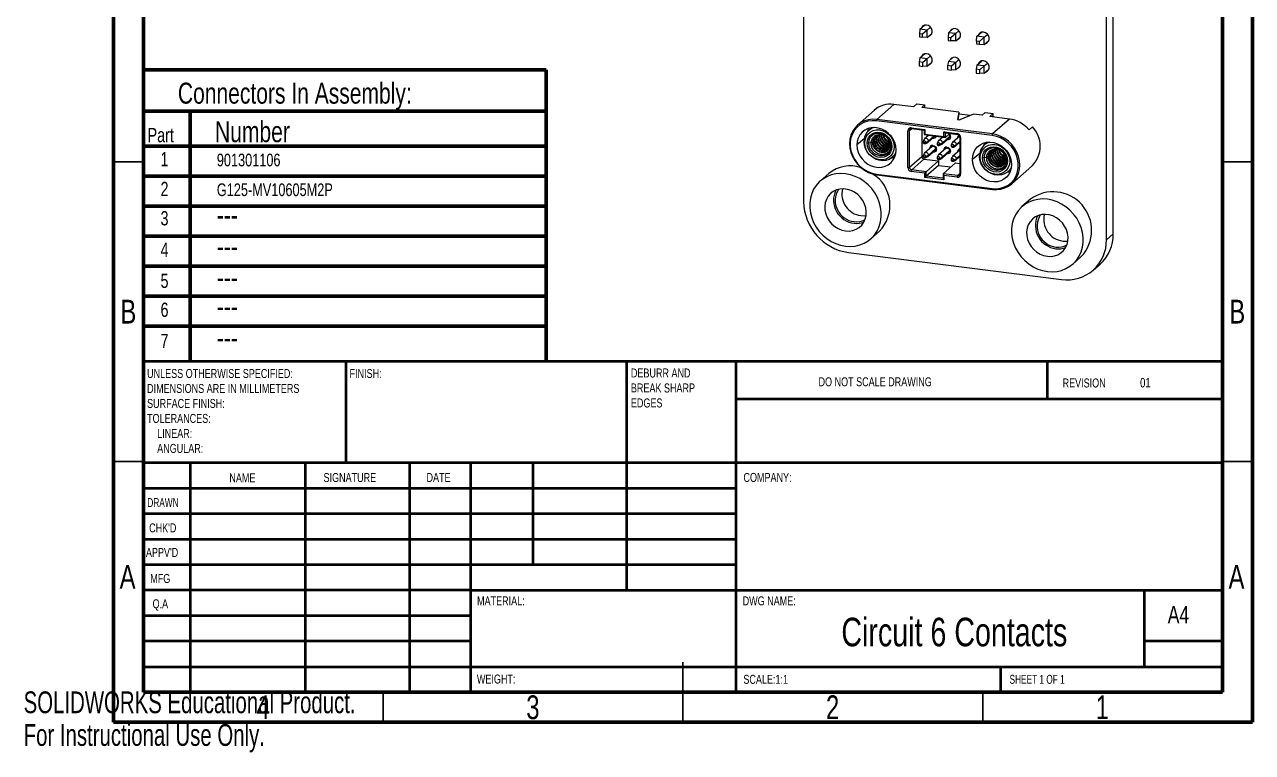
# Model space of a CAD drawing. Header units: millimetres. Extents: x 0 to 205, y 0 to 292.
# Drawn here: x 0.2 to 205, y 0 to 121.4 of the extents above; entities that cross this region are included whole.
import ezdxf

# ---------------------------------------------------------------- set-up
doc = ezdxf.new("R2010")
doc.units = ezdxf.units.MM
doc.layers.add('FORMAT', color=7, linetype='Continuous', lineweight=70)
doc.styles.add('SLDTEXTSTYLE0', font='TXT', dxfattribs={"width": 0.75})
doc.styles.add('SLDTEXTSTYLE1', font='TXT', dxfattribs={"width": 0.686449})
doc.styles.add('SLDTEXTSTYLE2', font='TXT', dxfattribs={"width": 0.6875})
doc.styles.add('SLDTEXTSTYLE3', font='TXT', dxfattribs={"width": 0.7})

msp = doc.modelspace()

# ---------------------------------------------------------------- linework, layer by layer
at = {"color": 7, "linetype": 'Continuous', "lineweight": 70}
for p, q in [((15, 5), (15, 292)), ((205, 292), (205, 5)), ((20, 10), (20, 287)), ((200, 287), (200, 10)), ((200, 10), (20, 10)), ((205, 5), (15, 5))]:
    msp.add_line(p, q, dxfattribs=at)
at = {"color": 7, "linetype": 'Continuous', "lineweight": 25}
for p, q in [((130.127, 137.084), (130.127, 91.829)), ((181.77, 86.463), (181.77, 131.718)), ((180.639, 85.465), (180.639, 130.72)), ((149.528, 120.611), (150.283, 121.278)), ((150.744, 120.458), (151.292, 120.942)), ((149.528, 120.611), (149.478, 119.813)), ((149.946, 119.754), (149.478, 119.813)), ((149.478, 119.813), (149.478, 119.342)), ((149.478, 119.342), (149.946, 119.283)), ((150.744, 120.458), (149.528, 120.611)), ((150.744, 120.458), (149.946, 119.754)), ((149.946, 119.283), (149.946, 119.754)), ((150.744, 119.233), (149.946, 119.283)), ((150.744, 119.233), (150.744, 120.458)), ((150.744, 119.233), (151.499, 119.899)), ((154.28, 120.013), (154.23, 119.214)), ((154.698, 119.155), (154.23, 119.214)), ((154.23, 119.214), (154.23, 118.743)), ((154.28, 120.013), (155.035, 120.679)), ((155.496, 119.86), (154.28, 120.013)), ((155.496, 119.86), (154.698, 119.155)), ((154.698, 118.684), (154.698, 119.155)), ((155.496, 119.86), (156.044, 120.343)), ((155.496, 118.634), (155.496, 119.86)), ((155.496, 118.634), (156.251, 119.3)), ((158.982, 118.616), (159.032, 119.414)), ((159.032, 119.414), (159.787, 120.08)), ((160.248, 119.261), (159.032, 119.414)), ((159.449, 118.557), (160.248, 119.261)), ((160.248, 119.261), (160.796, 119.745)), ((160.248, 118.035), (160.248, 119.261)), ((154.23, 118.743), (154.698, 118.684)), ((155.496, 118.634), (154.698, 118.684)), ((159.449, 118.557), (158.982, 118.616)), ((158.982, 118.616), (158.982, 118.144)), ((158.982, 118.144), (159.449, 118.085)), ((159.449, 118.085), (159.449, 118.557)), ((159.449, 118.085), (160.248, 118.035)), ((160.248, 118.035), (161.003, 118.701)), ((149.528, 115.822), (149.384, 115.13)), ((150.039, 115.047), (149.384, 115.13)), ((149.384, 115.13), (149.384, 114.47)), ((149.528, 115.822), (150.283, 116.488)), ((150.744, 115.669), (149.528, 115.822)), ((150.744, 115.669), (150.039, 115.047)), ((150.039, 114.387), (150.039, 115.047)), ((150.744, 115.669), (151.292, 116.152)), ((150.744, 114.443), (150.744, 115.669)), ((150.744, 114.443), (151.499, 115.109)), ((154.28, 115.223), (154.136, 114.531)), ((154.28, 115.223), (155.035, 115.889)), ((155.496, 115.07), (154.28, 115.223)), ((155.496, 115.07), (154.791, 114.448)), ((155.496, 115.07), (156.044, 115.554)), ((155.496, 113.844), (155.496, 115.07)), ((159.032, 114.625), (159.787, 115.291)), ((160.248, 114.471), (160.796, 114.955)), ((149.384, 114.47), (150.039, 114.387)), ((150.744, 114.443), (150.039, 114.387)), ((154.791, 114.448), (154.136, 114.531)), ((154.136, 114.531), (154.136, 113.871)), ((154.136, 113.871), (154.791, 113.788)), ((154.791, 113.788), (154.791, 114.448)), ((155.496, 113.844), (154.791, 113.788)), ((155.496, 113.844), (156.251, 114.511)), ((159.032, 114.625), (158.888, 113.932)), ((159.543, 113.85), (158.888, 113.932)), ((158.888, 113.932), (158.888, 113.272)), ((158.888, 113.272), (159.543, 113.19)), ((160.248, 114.471), (159.032, 114.625)), ((160.248, 114.471), (159.543, 113.85)), ((159.543, 113.19), (159.543, 113.85)), ((160.248, 113.246), (159.543, 113.19)), ((160.248, 113.246), (160.248, 114.471)), ((160.248, 113.246), (161.003, 113.912)), ((141.941, 107.104), (139.113, 104.609)), ((141.975, 107.133), (142.474, 107.573)), ((145.182, 108.049), (142.354, 105.554)), ((142.474, 107.497), (142.474, 107.573)), ((148.456, 107.636), (145.182, 108.049)), ((149.022, 108.135), (148.456, 107.636)), ((149.022, 108.135), (150.332, 107.97)), ((150.332, 107.97), (149.834, 107.531)), ((156.007, 106.754), (149.834, 107.531)), ((150.332, 107.469), (150.332, 107.97)), ((156.007, 106.754), (155.802, 105.535)), ((156.007, 106.754), (156.011, 106.495)), ((160.434, 106.697), (159.937, 106.259)), ((160.434, 106.697), (161.744, 106.532)), ((161.744, 106.532), (161.178, 106.033)), ((161.744, 105.962), (161.744, 106.532)), ((142.283, 105.303), (142.354, 105.554)), ((161.553, 102.876), (142.283, 105.303)), ((161.624, 103.126), (142.354, 105.554)), ((155.802, 105.535), (156.176, 105.488)), ((156.011, 106.495), (155.848, 105.529)), ((156.011, 106.495), (157.971, 106.248)), ((158.441, 106.447), (156.176, 105.488)), ((159.937, 106.259), (158.441, 106.447)), ((164.452, 105.621), (161.178, 106.033)), ((164.452, 105.621), (161.624, 103.126)), ((141.526, 104.178), (141.019, 103.731)), ((142.566, 102.999), (142.474, 102.57)), ((142.474, 102.57), (142.567, 102.653)), ((142.567, 102.653), (142.647, 103.002)), ((142.799, 103.008), (142.756, 102.82)), ((142.756, 102.82), (142.85, 102.902)), ((142.85, 102.902), (142.875, 103.01)), ((147.522, 103.653), (147.779, 103.692)), ((147.522, 97.525), (147.522, 103.653)), ((147.779, 103.692), (148.154, 104.022)), ((147.779, 97.564), (147.779, 103.692)), ((148.083, 104.148), (150.328, 103.865)), ((148.083, 104.148), (148.154, 104.022)), ((148.154, 104.022), (150.211, 103.763)), ((149.83, 103.811), (149.83, 99.372)), ((150.211, 103.763), (150.328, 103.865)), ((150.211, 103.763), (150.211, 103.009)), ((150.211, 103.009), (150.328, 103.111)), ((150.211, 103.009), (153.766, 102.561)), ((151.005, 102.909), (150.311, 102.297)), ((150.328, 103.865), (150.328, 103.111)), ((150.328, 103.111), (153.508, 102.711)), ((150.827, 101.712), (152.037, 102.779)), ((151.886, 102.798), (150.934, 101.958)), ((151.701, 102.427), (151.649, 102.436)), ((152.039, 102.754), (151.946, 102.698)), ((153.344, 102.614), (152.65, 102.002)), ((153.166, 101.417), (154.461, 102.559)), ((154.475, 102.724), (153.273, 101.664)), ((153.508, 103.465), (155.753, 103.182)), ((153.508, 102.711), (153.508, 103.465)), ((153.766, 103.315), (153.508, 103.465)), ((153.766, 102.561), (153.508, 102.711)), ((153.766, 103.315), (155.824, 103.056)), ((153.766, 102.561), (153.766, 103.315)), ((153.766, 102.561), (154.514, 103.221)), ((154.378, 102.459), (154.284, 102.404)), ((156.178, 102.756), (154.988, 101.707)), ((155.753, 103.182), (155.824, 103.056)), ((156.175, 102.781), (156.107, 102.694)), ((156.315, 102.546), (156.198, 102.631)), ((156.198, 102.631), (156.198, 96.503)), ((156.315, 102.546), (156.315, 96.417)), ((161.553, 102.876), (161.624, 103.126)), ((167.726, 103.822), (168.292, 104.321)), ((140.241, 102.303), (139.009, 101.285)), ((140.315, 101.619), (140.203, 101.847)), ((140.699, 101.571), (141.388, 101.674)), ((141.625, 101.822), (141.719, 101.904)), ((141.908, 102.071), (142.001, 102.154)), ((142.191, 102.321), (142.284, 102.403)), ((144.858, 101.047), (144.694, 101.167)), ((145.242, 100.998), (145.502, 101.069)), ((150.291, 101.513), (150.285, 101.514)), ((151.573, 101.052), (150.311, 99.94)), ((150.827, 99.355), (152.122, 100.497)), ((152.137, 100.662), (150.934, 99.601)), ((151.498, 101.013), (151.43, 100.926)), ((151.748, 101.084), (151.745, 101.084)), ((152.039, 100.397), (151.946, 100.341)), ((152.63, 101.219), (152.624, 101.219)), ((153.912, 100.758), (152.65, 99.645)), ((153.837, 100.719), (153.768, 100.632)), ((154.039, 102.132), (153.987, 102.141)), ((154.086, 100.789), (154.084, 100.79)), ((154.969, 100.924), (154.962, 100.925)), ((156.198, 100.417), (154.988, 99.35)), ((155.504, 101.122), (156.198, 101.734)), ((156.198, 101.887), (155.611, 101.369)), ((156.175, 100.424), (156.107, 100.337)), ((160.796, 101.75), (160.289, 101.303)), ((161.835, 100.571), (161.743, 100.142)), ((161.837, 100.225), (161.916, 100.574)), ((162.069, 100.58), (162.026, 100.392)), ((162.026, 100.392), (162.12, 100.474)), ((162.12, 100.474), (162.144, 100.583)), ((144.961, 99.261), (145.469, 99.708)), ((147.779, 97.564), (149.83, 99.372)), ((148.154, 97.14), (150.204, 98.948)), ((150.204, 98.948), (152.636, 98.642)), ((150.291, 99.156), (150.285, 99.157)), ((150.586, 96.833), (152.636, 98.642)), ((151.701, 100.07), (151.649, 100.079)), ((152.63, 98.862), (152.624, 98.862)), ((152.636, 98.642), (152.636, 97.887)), ((153.166, 99.06), (154.461, 100.202)), ((154.475, 100.367), (153.273, 99.307)), ((154.039, 99.775), (153.987, 99.784)), ((154.378, 100.102), (154.284, 100.047)), ((154.969, 98.567), (154.962, 98.568)), ((155.504, 98.765), (156.198, 99.377)), ((156.198, 99.53), (155.611, 99.012)), ((159.51, 99.875), (158.279, 98.857)), ((159.584, 99.191), (159.472, 99.419)), ((159.968, 99.143), (160.658, 99.247)), ((160.895, 99.394), (160.988, 99.477)), ((161.177, 99.643), (161.271, 99.726)), ((161.46, 99.893), (161.554, 99.975)), ((161.743, 100.142), (161.837, 100.225)), ((164.127, 98.619), (163.964, 98.74)), ((164.511, 98.57), (164.772, 98.642)), ((134.312, 96.511), (132.877, 95.245)), ((142.283, 96.441), (161.553, 94.013)), ((142.283, 96.441), (142.354, 96.315)), ((142.354, 96.315), (161.624, 93.887)), ((147.522, 97.525), (147.779, 97.564)), ((148.083, 96.889), (148.154, 97.14)), ((150.328, 96.606), (148.083, 96.889)), ((150.586, 96.833), (148.154, 97.14)), ((150.586, 96.833), (150.328, 96.606)), ((150.328, 95.852), (150.328, 96.606)), ((152.636, 97.887), (150.586, 96.079)), ((150.586, 96.079), (150.586, 96.833)), ((152.636, 97.887), (154.694, 97.628)), ((153.392, 96.48), (155.443, 98.288)), ((155.824, 96.173), (153.392, 96.48)), ((153.392, 96.48), (153.508, 96.205)), ((153.392, 96.48), (153.392, 95.725)), ((155.443, 98.288), (156.198, 98.193)), ((155.824, 96.173), (156.198, 96.503)), ((156.315, 96.417), (156.198, 96.503)), ((164.231, 96.833), (164.738, 97.28)), ((164.865, 94.832), (167.693, 97.326)), ((167.726, 97.355), (168.292, 97.854)), ((150.586, 96.079), (150.328, 95.852)), ((153.508, 95.451), (150.328, 95.852)), ((153.392, 95.725), (150.586, 96.079)), ((153.392, 95.725), (153.508, 95.451)), ((155.753, 95.922), (153.508, 96.205)), ((153.508, 96.205), (153.508, 95.451)), ((155.753, 95.922), (155.824, 96.173)), ((161.553, 94.013), (161.624, 93.887)), ((167.987, 92.269), (166.552, 91.003)), ((141.343, 85.645), (142.779, 86.911)), ((180.639, 85.465), (181.77, 86.463)), ((137.61, 83.344), (173.156, 78.866)), ((175.018, 81.403), (176.454, 82.669)), ((178.447, 80.408), (179.579, 81.406))]:
    msp.add_line(p, q, dxfattribs=at)
at = {"color": 7, "linetype": 'Continuous', "lineweight": 35}
for p, q in [((20, 98.5), (15, 98.5)), ((200, 98.5), (205, 98.5)), ((20, 48.5), (15, 48.5)), ((200, 48.5), (205, 48.5)), ((110, 5), (110, 15)), ((60, 10), (60, 5)), ((110, 10), (110, 5)), ((160, 10), (160, 5))]:
    msp.add_line(p, q, dxfattribs=at)
at = {"color": 7, "linetype": 'Continuous', "lineweight": 50}
for p, q in [((20, 65.25), (200, 65.25)), ((20, 65.25), (20, 10)), ((53.8, 48.25), (53.8, 65.25)), ((100.6, 65.25), (100.6, 27)), ((118.8, 65.25), (118.8, 10)), ((170.8, 58.875), (170.8, 65.25)), ((200, 58.875), (118.8, 58.875)), ((200, 48.25), (20, 48.25)), ((27.8, 48.25), (27.8, 10)), ((46.991, 48.25), (46.991, 10)), ((64.399, 48.25), (64.399, 10)), ((74.6, 10), (74.6, 48.25)), ((85, 31.25), (85, 48.25)), ((118.8, 44), (20, 44)), ((118.8, 39.75), (20, 39.75)), ((118.8, 35.5), (20, 35.5)), ((118.8, 31.25), (20, 31.25)), ((74.6, 27), (20, 27)), ((74.6, 27), (200, 27)), ((187, 14.25), (187, 27)), ((74.6, 22.75), (20, 22.75)), ((74.6, 18.5), (20, 18.5)), ((200, 18.5), (187, 18.5)), ((20, 14.25), (200, 14.25)), ((163, 10), (163, 14.25))]:
    msp.add_line(p, q, dxfattribs=at)
at = {"color": 7, "linetype": 'Continuous', "lineweight": 25, "flags": 128}
for points in [[(150.979, 119.439), (151.232, 119.561), (151.441, 119.785), (151.552, 120.079), (151.552, 120.406), (151.441, 120.728), (151.232, 121.005), (150.951, 121.204), (150.631, 121.301), (150.311, 121.285), (150.03, 121.157), (149.821, 120.932), (149.763, 120.818)], [(155.73, 118.841), (155.984, 118.962), (156.193, 119.186), (156.304, 119.48), (156.304, 119.808), (156.193, 120.129), (155.984, 120.406), (155.703, 120.606), (155.383, 120.703), (155.063, 120.686), (154.782, 120.558), (154.573, 120.333), (154.514, 120.22)], [(160.482, 118.242), (160.736, 118.363), (160.945, 118.588), (161.056, 118.881), (161.056, 119.209), (160.945, 119.531), (160.736, 119.808), (160.455, 120.007), (160.135, 120.104), (159.815, 120.087), (159.534, 119.959), (159.325, 119.735), (159.266, 119.621)], [(150.979, 114.65), (151.232, 114.771), (151.441, 114.996), (151.552, 115.289), (151.552, 115.617), (151.441, 115.938), (151.232, 116.216), (150.951, 116.415), (150.631, 116.512), (150.311, 116.495), (150.03, 116.367), (149.821, 116.143), (149.763, 116.029)], [(155.73, 114.051), (155.984, 114.172), (156.193, 114.397), (156.304, 114.691), (156.304, 115.018), (156.193, 115.34), (155.984, 115.617), (155.703, 115.816), (155.383, 115.913), (155.063, 115.897), (154.782, 115.768), (154.573, 115.544), (154.514, 115.43)], [(160.482, 113.453), (160.736, 113.574), (160.945, 113.798), (161.056, 114.092), (161.056, 114.419), (160.945, 114.741), (160.736, 115.018), (160.455, 115.217), (160.135, 115.315), (159.815, 115.298), (159.534, 115.17), (159.325, 114.945), (159.266, 114.831)], [(142.354, 105.554), (141.637, 105.588), (140.938, 105.507), (140.273, 105.313), (139.66, 105.011), (139.113, 104.609), (138.646, 104.117), (138.27, 103.546), (137.995, 102.911), (137.827, 102.227), (137.77, 101.512), (137.827, 100.782), (137.995, 100.056), (138.27, 99.352), (138.646, 98.686), (139.113, 98.076), (139.66, 97.536), (140.273, 97.08), (140.938, 96.719), (141.637, 96.462), (142.354, 96.315)], [(142.283, 105.303), (141.56, 105.334), (140.856, 105.243), (140.191, 105.033), (139.583, 104.709), (139.049, 104.281), (138.603, 103.759), (138.257, 103.159), (138.021, 102.497), (137.902, 101.79), (137.902, 101.058), (138.021, 100.321), (138.257, 99.599), (138.603, 98.912), (139.049, 98.278), (139.583, 97.715), (140.191, 97.239), (140.856, 96.861), (141.56, 96.592), (142.283, 96.441)], [(145.557, 100.46), (145.502, 101.073), (145.336, 101.679), (145.067, 102.259), (144.703, 102.79), (144.256, 103.257), (143.743, 103.642), (143.179, 103.933), (142.585, 104.12), (141.981, 104.196), (141.387, 104.159), (140.824, 104.01), (140.31, 103.754), (139.864, 103.4), (139.5, 102.96), (139.23, 102.449), (139.065, 101.884), (139.009, 101.285)], [(140.315, 101.619), (140.377, 102.164), (140.559, 102.666), (140.852, 103.099), (141.242, 103.443), (141.709, 103.68), (142.23, 103.798), (142.778, 103.792), (143.326, 103.66), (143.847, 103.411), (144.314, 103.056), (144.704, 102.614), (144.998, 102.106), (145.18, 101.559), (145.242, 100.998)], [(140.699, 101.571), (140.759, 102.065), (140.937, 102.515), (141.222, 102.895), (141.597, 103.182), (142.041, 103.361), (142.528, 103.421), (143.029, 103.358), (143.516, 103.175), (143.96, 102.885), (144.335, 102.502), (144.62, 102.051), (144.797, 101.556), (144.858, 101.047)], [(140.849, 103.565), (140.971, 103.903), (141.059, 104.087)], [(151.704, 102.485), (151.702, 102.465), (151.701, 102.427)], [(154.393, 103.114), (154.443, 103.063), (154.567, 102.861), (154.61, 102.636), (154.567, 102.421), (154.443, 102.25), (154.258, 102.149), (154.039, 102.132)], [(161.553, 94.013), (162.276, 93.982), (162.98, 94.073), (163.645, 94.284), (164.253, 94.607), (164.787, 95.036), (165.233, 95.557), (165.579, 96.157), (165.815, 96.82), (165.934, 97.526), (165.934, 98.258), (165.815, 98.995), (165.579, 99.717), (165.233, 100.404), (164.787, 101.038), (164.253, 101.601), (163.645, 102.078), (162.98, 102.456), (162.276, 102.724), (161.553, 102.876)], [(161.624, 93.887), (162.341, 93.853), (163.04, 93.935), (163.704, 94.128), (164.318, 94.43), (164.865, 94.832), (165.332, 95.324), (165.707, 95.895), (165.983, 96.53), (166.151, 97.214), (166.207, 97.929), (166.151, 98.659), (165.983, 99.385), (165.707, 100.089), (165.332, 100.755), (164.865, 101.365), (164.318, 101.905), (163.704, 102.361), (163.04, 102.722), (162.341, 102.979), (161.624, 103.126)], [(139.009, 101.285), (139.065, 100.671), (139.23, 100.065), (139.5, 99.486), (139.864, 98.954), (140.31, 98.487), (140.824, 98.102), (141.387, 97.811), (141.981, 97.624), (142.585, 97.548), (143.179, 97.585), (143.743, 97.734), (144.256, 97.99), (144.703, 98.344), (145.067, 98.784), (145.336, 99.295), (145.502, 99.86), (145.557, 100.46)], [(145.526, 100.009), (145.246, 99.56), (144.856, 99.173), (144.384, 98.887), (143.852, 98.715), (143.282, 98.665), (142.699, 98.738), (142.129, 98.932), (141.597, 99.238), (141.125, 99.643), (140.735, 100.128), (140.444, 100.674), (140.264, 101.255), (140.203, 101.847)], [(145.242, 100.998), (145.18, 100.453), (144.998, 99.952), (144.704, 99.518), (144.314, 99.174), (143.847, 98.937), (143.326, 98.819), (142.778, 98.826), (142.23, 98.957), (141.709, 99.206), (141.242, 99.561), (140.852, 100.003), (140.559, 100.511), (140.377, 101.059), (140.315, 101.619)], [(144.858, 101.047), (144.797, 100.553), (144.62, 100.103), (144.335, 99.723), (143.96, 99.435), (143.516, 99.256), (143.029, 99.196), (142.528, 99.26), (142.041, 99.442), (141.597, 99.733), (141.222, 100.115), (140.937, 100.567), (140.759, 101.061), (140.699, 101.571)], [(150.506, 101.717), (150.488, 101.808), (150.438, 101.889), (150.364, 101.948), (150.276, 101.977), (150.189, 101.97), (150.114, 101.93), (150.065, 101.861), (150.047, 101.775)], [(150.047, 101.775), (150.049, 101.762), (150.057, 101.75), (150.069, 101.738), (150.087, 101.727), (150.109, 101.717), (150.135, 101.709), (150.165, 101.701), (150.197, 101.695)], [(150.235, 101.69), (150.233, 101.698), (150.229, 101.704), (150.223, 101.709), (150.216, 101.711), (150.209, 101.711), (150.203, 101.708), (150.199, 101.702), (150.197, 101.695)], [(150.235, 101.69), (150.233, 101.683), (150.229, 101.678), (150.223, 101.674), (150.216, 101.674), (150.209, 101.676), (150.203, 101.681), (150.199, 101.688), (150.197, 101.695)], [(150.934, 101.958), (150.906, 101.821), (150.829, 101.713)], [(151.701, 101.22), (151.919, 101.149), (152.104, 101.001), (152.228, 100.799), (152.271, 100.573), (152.228, 100.359), (152.104, 100.188), (151.919, 100.086), (151.701, 100.07)], [(151.745, 101.084), (151.744, 101.085), (151.732, 101.091), (151.722, 101.105), (151.713, 101.126), (151.706, 101.153), (151.702, 101.185), (151.701, 101.22)], [(152.844, 101.422), (152.827, 101.513), (152.777, 101.594), (152.703, 101.654), (152.615, 101.682), (152.527, 101.676), (152.453, 101.635), (152.403, 101.566), (152.386, 101.48)], [(152.386, 101.48), (152.388, 101.468), (152.395, 101.456), (152.408, 101.444), (152.425, 101.433), (152.447, 101.423), (152.473, 101.414), (152.503, 101.406), (152.536, 101.4)], [(152.573, 101.396), (152.572, 101.403), (152.568, 101.41), (152.562, 101.414), (152.554, 101.417), (152.547, 101.416), (152.541, 101.413), (152.537, 101.407), (152.536, 101.4)], [(152.573, 101.396), (152.572, 101.389), (152.568, 101.383), (152.562, 101.38), (152.554, 101.379), (152.547, 101.381), (152.541, 101.386), (152.537, 101.393), (152.536, 101.4)], [(153.273, 101.664), (153.245, 101.526), (153.167, 101.418)], [(154.042, 102.19), (154.041, 102.17), (154.039, 102.132)], [(154.039, 100.926), (154.258, 100.854), (154.443, 100.706), (154.567, 100.504), (154.61, 100.279), (154.567, 100.064), (154.443, 99.893), (154.258, 99.792), (154.039, 99.775)], [(154.084, 100.79), (154.083, 100.79), (154.071, 100.797), (154.06, 100.811), (154.051, 100.831), (154.045, 100.858), (154.041, 100.89), (154.039, 100.926)], [(155.183, 101.128), (155.165, 101.218), (155.116, 101.3), (155.041, 101.359), (154.953, 101.388), (154.866, 101.381), (154.791, 101.34), (154.742, 101.272), (154.724, 101.186)], [(154.724, 101.186), (154.726, 101.173), (154.734, 101.161), (154.746, 101.149), (154.764, 101.138), (154.786, 101.128), (154.812, 101.119), (154.842, 101.112), (154.874, 101.106)], [(154.912, 101.101), (154.91, 101.108), (154.906, 101.115), (154.9, 101.12), (154.893, 101.122), (154.886, 101.122), (154.88, 101.118), (154.876, 101.113), (154.874, 101.106)], [(154.912, 101.101), (154.91, 101.094), (154.906, 101.088), (154.9, 101.085), (154.893, 101.084), (154.886, 101.087), (154.88, 101.092), (154.876, 101.098), (154.874, 101.106)], [(155.611, 101.369), (155.583, 101.232), (155.506, 101.124)], [(158.279, 98.857), (158.335, 99.456), (158.5, 100.021), (158.769, 100.532), (159.133, 100.972), (159.58, 101.326), (160.094, 101.582), (160.657, 101.731), (161.251, 101.768), (161.855, 101.692), (162.449, 101.505), (163.012, 101.214), (163.526, 100.829), (163.972, 100.363), (164.336, 99.831), (164.606, 99.252), (164.771, 98.645), (164.827, 98.032)], [(159.584, 99.191), (159.646, 99.736), (159.828, 100.238), (160.122, 100.672), (160.512, 101.016), (160.979, 101.253), (161.5, 101.371), (162.048, 101.364), (162.596, 101.233), (163.117, 100.983), (163.584, 100.629), (163.974, 100.186), (164.267, 99.679), (164.45, 99.131), (164.511, 98.57)], [(159.968, 99.143), (160.029, 99.637), (160.207, 100.087), (160.491, 100.467), (160.867, 100.755), (161.31, 100.933), (161.797, 100.993), (162.298, 100.93), (162.785, 100.748), (163.229, 100.457), (163.604, 100.075), (163.889, 99.623), (164.067, 99.128), (164.127, 98.619)], [(160.328, 101.659), (160.241, 101.476), (160.119, 101.137)], [(144.775, 99.113), (145.127, 99.191), (145.32, 99.255)], [(150.506, 99.36), (150.488, 99.451), (150.438, 99.532), (150.364, 99.591), (150.276, 99.62), (150.189, 99.613), (150.114, 99.573), (150.065, 99.504), (150.047, 99.418)], [(150.047, 99.418), (150.049, 99.405), (150.057, 99.393), (150.069, 99.381), (150.087, 99.37), (150.109, 99.36), (150.135, 99.352), (150.165, 99.344), (150.197, 99.338)], [(150.235, 99.333), (150.233, 99.341), (150.229, 99.347), (150.223, 99.352), (150.216, 99.354), (150.209, 99.354), (150.203, 99.351), (150.199, 99.345), (150.197, 99.338)], [(150.235, 99.333), (150.233, 99.326), (150.229, 99.321), (150.223, 99.317), (150.216, 99.317), (150.209, 99.319), (150.203, 99.324), (150.199, 99.331), (150.197, 99.338)], [(150.934, 99.601), (150.906, 99.464), (150.829, 99.356)], [(151.704, 100.128), (151.702, 100.108), (151.701, 100.07)], [(152.844, 99.065), (152.827, 99.156), (152.777, 99.237), (152.703, 99.297), (152.615, 99.325), (152.527, 99.319), (152.453, 99.278), (152.403, 99.209), (152.386, 99.123)], [(152.386, 99.123), (152.388, 99.111), (152.395, 99.099), (152.408, 99.087), (152.425, 99.076), (152.447, 99.066), (152.473, 99.057), (152.503, 99.049), (152.536, 99.043)], [(152.573, 99.039), (152.572, 99.046), (152.568, 99.053), (152.562, 99.057), (152.554, 99.06), (152.547, 99.059), (152.541, 99.056), (152.537, 99.05), (152.536, 99.043)], [(152.573, 99.039), (152.572, 99.032), (152.568, 99.026), (152.562, 99.023), (152.554, 99.022), (152.547, 99.024), (152.541, 99.029), (152.537, 99.036), (152.536, 99.043)], [(153.273, 99.307), (153.245, 99.169), (153.167, 99.061)], [(154.042, 99.833), (154.041, 99.813), (154.039, 99.775)], [(155.183, 98.771), (155.165, 98.861), (155.116, 98.943), (155.041, 99.002), (154.953, 99.031), (154.866, 99.024), (154.791, 98.983), (154.742, 98.915), (154.724, 98.829)], [(154.724, 98.829), (154.726, 98.816), (154.734, 98.804), (154.746, 98.792), (154.764, 98.781), (154.786, 98.771), (154.812, 98.762), (154.842, 98.755), (154.874, 98.749)], [(154.912, 98.744), (154.91, 98.751), (154.906, 98.758), (154.9, 98.763), (154.893, 98.765), (154.886, 98.765), (154.88, 98.761), (154.876, 98.756), (154.874, 98.749)], [(154.912, 98.744), (154.91, 98.737), (154.906, 98.731), (154.9, 98.728), (154.893, 98.727), (154.886, 98.73), (154.88, 98.735), (154.876, 98.741), (154.874, 98.749)], [(155.611, 99.012), (155.583, 98.875), (155.506, 98.767)], [(164.827, 98.032), (164.771, 97.433), (164.606, 96.868), (164.336, 96.357), (163.972, 95.916), (163.526, 95.562), (163.012, 95.307), (162.449, 95.158), (161.855, 95.121), (161.251, 95.197), (160.657, 95.383), (160.094, 95.674), (159.58, 96.06), (159.133, 96.526), (158.769, 97.058), (158.5, 97.637), (158.335, 98.243), (158.279, 98.857)], [(164.796, 97.581), (164.515, 97.132), (164.125, 96.745), (163.654, 96.459), (163.121, 96.287), (162.551, 96.237), (161.969, 96.31), (161.399, 96.504), (160.866, 96.81), (160.395, 97.215), (160.005, 97.701), (159.713, 98.246), (159.533, 98.827), (159.472, 99.419)], [(164.511, 98.57), (164.45, 98.026), (164.267, 97.524), (163.974, 97.09), (163.584, 96.746), (163.117, 96.509), (162.596, 96.391), (162.048, 96.398), (161.5, 96.529), (160.979, 96.778), (160.512, 97.133), (160.122, 97.575), (159.828, 98.083), (159.646, 98.631), (159.584, 99.191)], [(164.127, 98.619), (164.067, 98.125), (163.889, 97.675), (163.604, 97.295), (163.229, 97.007), (162.785, 96.828), (162.298, 96.769), (161.797, 96.832), (161.31, 97.014), (160.867, 97.305), (160.491, 97.687), (160.207, 98.139), (160.029, 98.634), (159.968, 99.143)], [(137.11, 84.411), (137.925, 84.365), (138.725, 84.432), (139.495, 84.61), (140.221, 84.898), (140.888, 85.289), (141.485, 85.776), (142.001, 86.35), (142.425, 87), (142.751, 87.714), (142.971, 88.479), (143.083, 89.281), (143.083, 90.105), (142.971, 90.935), (142.751, 91.755), (142.425, 92.552), (142.001, 93.309), (141.485, 94.013), (140.888, 94.65), (140.221, 95.209), (139.495, 95.679), (138.725, 96.052), (137.925, 96.32), (137.11, 96.479), (136.295, 96.526), (135.495, 96.459), (134.725, 96.28), (133.999, 95.993), (133.332, 95.602), (132.735, 95.115), (132.219, 94.541), (131.795, 93.891), (131.469, 93.177), (131.249, 92.412), (131.137, 91.61), (131.137, 90.786), (131.249, 89.956), (131.469, 89.135), (131.795, 88.339), (132.219, 87.582), (132.735, 86.878), (133.332, 86.241), (133.999, 85.682), (134.725, 85.211), (135.495, 84.839), (136.295, 84.57), (137.11, 84.411)], [(164.589, 96.828), (164.396, 96.764), (164.045, 96.685)], [(137.11, 86.957), (137.728, 86.935), (138.326, 87.026), (138.885, 87.227), (139.387, 87.531), (139.816, 87.929), (140.158, 88.408), (140.402, 88.953), (140.54, 89.545), (140.568, 90.166), (140.484, 90.797), (140.293, 91.415), (139.998, 92.003), (139.612, 92.541), (139.144, 93.011), (138.612, 93.399), (138.031, 93.692), (137.42, 93.881), (136.8, 93.959), (136.189, 93.924), (135.608, 93.778), (135.076, 93.524), (134.608, 93.171), (134.222, 92.731), (133.927, 92.217), (133.736, 91.647), (133.652, 91.037), (133.68, 90.409), (133.818, 89.782), (134.062, 89.176), (134.404, 88.611), (134.833, 88.105), (135.335, 87.674), (135.894, 87.333), (136.492, 87.091), (137.11, 86.957)], [(170.785, 80.169), (171.6, 80.122), (172.4, 80.189), (173.17, 80.368), (173.895, 80.655), (174.563, 81.046), (175.16, 81.533), (175.676, 82.107), (176.1, 82.757), (176.426, 83.471), (176.646, 84.237), (176.758, 85.038), (176.758, 85.862), (176.646, 86.692), (176.426, 87.513), (176.1, 88.309), (175.676, 89.066), (175.16, 89.77), (174.563, 90.407), (173.895, 90.966), (173.17, 91.437), (172.4, 91.809), (171.6, 92.078), (170.785, 92.237), (169.97, 92.283), (169.17, 92.216), (168.4, 92.038), (167.674, 91.75), (167.007, 91.359), (166.41, 90.872), (165.894, 90.299), (165.469, 89.648), (165.144, 88.934), (164.923, 88.169), (164.812, 87.367), (164.812, 86.543), (164.923, 85.714), (165.144, 84.893), (165.469, 84.096), (165.894, 83.339), (166.41, 82.635), (167.007, 81.998), (167.674, 81.439), (168.4, 80.969), (169.17, 80.596), (169.97, 80.328), (170.785, 80.169)], [(139.677, 89.504), (140.279, 89.486), (140.535, 89.514)], [(170.785, 82.714), (171.403, 82.693), (172.001, 82.784), (172.56, 82.984), (173.062, 83.289), (173.491, 83.687), (173.833, 84.166), (174.077, 84.71), (174.215, 85.302), (174.242, 85.924), (174.159, 86.554), (173.967, 87.173), (173.673, 87.761), (173.287, 88.298), (172.819, 88.769), (172.287, 89.156), (171.706, 89.449), (171.095, 89.638), (170.475, 89.716), (169.864, 89.681), (169.283, 89.535), (168.751, 89.281), (168.283, 88.929), (167.896, 88.488), (167.602, 87.975), (167.411, 87.404), (167.327, 86.795), (167.355, 86.167), (167.493, 85.539), (167.737, 84.934), (168.079, 84.369), (168.508, 83.863), (169.01, 83.432), (169.569, 83.09), (170.167, 82.848), (170.785, 82.714)], [(173.352, 85.261), (173.954, 85.243), (174.21, 85.272)]]:
    msp.add_lwpolyline(points, dxfattribs=at)
at = {"color": 7, "linetype": 'Continuous', "lineweight": 25}
for centre, radius, start, end in [((144.602, 104.01), 4.08, 81.82167, 131.31778), ((163.725, 100.42), 5.252, 40.37685, 82.04432), ((142.62, 101.911), 2.418, 109.01166, 181.51855), ((142.857, 101.381), 1.634, 11.07403, 124.00486), ((148.01, 103.665), 0.488, 81.39863, 181.42061), ((148.105, 103.7), 0.326, 81.39863, 181.42061), ((151.777, 102.913), 0.492, 261.09609, 340.94947), ((155.659, 102.533), 0.655, 1.05871, 81.76054), ((156.314, 102.491), 0.508, 119.09963, 186.63875), ((155.761, 102.623), 0.437, 1.05871, 81.76054), ((164.966, 101.088), 4.638, 315.8102, 44.1898), ((150.309, 102.323), 0.637, 263.31161, 287.98039), ((150.307, 101.712), 0.199, 265.58486, 1.5084), ((150.539, 101.973), 0.396, 357.83959, 124.77534), ((150.018, 103.083), 1.451, 289.62326, 309.13714), ((151.631, 100.723), 0.502, 82.01707, 186.76193), ((152.647, 102.029), 0.637, 263.31161, 287.98039), ((152.645, 101.417), 0.199, 265.58486, 1.5084), ((152.877, 101.679), 0.396, 357.83959, 124.77534), ((152.357, 102.789), 1.451, 289.62326, 309.13714), ((153.97, 100.429), 0.502, 82.01707, 186.76193), ((154.986, 101.734), 0.637, 263.31161, 287.98039), ((154.984, 101.123), 0.199, 265.58486, 1.5084), ((155.216, 101.384), 0.396, 357.83959, 124.77534), ((154.696, 102.494), 1.451, 289.62326, 309.13714), ((156.306, 100.136), 0.5, 102.47803, 187.01958), ((161.89, 99.483), 2.418, 109.01166, 181.51855), ((162.126, 98.953), 1.634, 11.07403, 124.00486), ((150.267, 99.38), 0.437, 181.05871, 261.76054), ((150.309, 99.966), 0.637, 263.31161, 287.98039), ((150.307, 99.355), 0.199, 265.58486, 1.5084), ((150.539, 99.616), 0.396, 357.83959, 124.77534), ((150.018, 100.726), 1.451, 289.62326, 309.13714), ((152.647, 99.672), 0.637, 263.31161, 287.98039), ((152.645, 99.06), 0.199, 265.58486, 1.5084), ((152.877, 99.321), 0.396, 357.83959, 124.77534), ((152.357, 100.432), 1.451, 289.62326, 309.13714), ((154.986, 99.377), 0.637, 263.31161, 287.98039), ((154.984, 98.766), 0.199, 265.58486, 1.5084), ((155.216, 99.027), 0.396, 357.83959, 124.77534), ((154.696, 100.137), 1.451, 289.62326, 309.13714), ((137.861, 92.281), 5.522, 70.20472, 129.99337), ((138.306, 91.232), 6.219, 315.99197, 56.97043), ((148.177, 97.537), 0.655, 181.05871, 261.76054), ((148.216, 97.572), 0.437, 181.05871, 261.76054), ((155.826, 96.405), 0.488, 261.39863, 1.42061), ((155.873, 96.495), 0.326, 261.39863, 1.42061), ((139.002, 92.079), 3.883, 154.81468, 263.24995), ((138.921, 92.006), 3.521, 147.93269, 263.86805), ((140.149, 93.109), 3.636, 166.45282, 262.53492), ((171.744, 87.048), 6.431, 317.07864, 125.7406), ((138.856, 91.985), 8.73, 181.0219, 261.79734), ((138.944, 91.357), 2.879, 262.04052, 299.6029), ((138.972, 91.402), 3.208, 262.35381, 291.87488), ((172.677, 87.836), 3.883, 154.81468, 263.24995), ((172.596, 87.764), 3.521, 147.93269, 263.86805), ((173.824, 88.866), 3.636, 166.45282, 262.53492), ((175.149, 86.329), 6.623, 311.97877, 1.15693), ((172.619, 87.115), 2.879, 262.04052, 299.6029), ((172.647, 87.16), 3.208, 262.35381, 291.87488), ((174.125, 85.309), 6.516, 261.4501, 1.36914)]:
    msp.add_arc(centre, radius, start, end, dxfattribs=at)
for points in [[(140.986, 101.614), (141.014, 101.857), (141.071, 102.344), (141.503, 102.917), (142.122, 103.258), (142.857, 103.313), (143.593, 103.073), (144.211, 102.576), (144.644, 101.893), (144.7, 101.393), (144.728, 101.142)], [(142.98, 103.244), (143.102, 103.214), (143.345, 103.153), (143.69, 102.974), (144.006, 102.741), (144.178, 102.543), (144.264, 102.444)], [(144.728, 101.142), (144.7, 100.899), (144.644, 100.413), (144.211, 99.84), (143.593, 99.498), (142.857, 99.443), (142.122, 99.683), (141.503, 100.181), (141.071, 100.863), (141.014, 101.363), (140.986, 101.614)], [(144.46, 101.694), (144.484, 101.588), (144.531, 101.376), (144.516, 101.06), (144.438, 100.766), (144.295, 100.505), (144.096, 100.291), (143.849, 100.132), (143.566, 100.037), (143.26, 100.009), (142.946, 100.052), (142.637, 100.162), (142.349, 100.337), (142.094, 100.567), (141.884, 100.844), (141.731, 101.154), (141.635, 101.486), (141.628, 101.71), (141.625, 101.822)], [(160.256, 99.186), (160.284, 99.429), (160.34, 99.916), (160.773, 100.489), (161.391, 100.83), (162.127, 100.885), (162.862, 100.645), (163.48, 100.148), (163.913, 99.466), (163.969, 98.965), (163.997, 98.715)], [(162.25, 100.816), (162.371, 100.786), (162.615, 100.725), (162.959, 100.546), (163.276, 100.313), (163.448, 100.115), (163.534, 100.016)], [(163.997, 98.715), (163.969, 98.471), (163.913, 97.985), (163.48, 97.412), (162.862, 97.07), (162.127, 97.016), (161.391, 97.256), (160.773, 97.753), (160.34, 98.435), (160.284, 98.936), (160.256, 99.186)], [(163.73, 99.267), (163.753, 99.161), (163.801, 98.948), (163.786, 98.633), (163.708, 98.338), (163.565, 98.078), (163.365, 97.863), (163.118, 97.704), (162.835, 97.609), (162.53, 97.582), (162.215, 97.624), (161.907, 97.735), (161.619, 97.909), (161.364, 98.139), (161.154, 98.416), (161.001, 98.727), (160.905, 99.058), (160.898, 99.282), (160.895, 99.394)]]:
    msp.add_open_spline(points, degree=3, dxfattribs=at)
for points, knots in [([(141.388, 101.674), (141.401, 101.781), (141.427, 101.994), (141.546, 102.284), (141.714, 102.54), (141.867, 102.67), (141.943, 102.735)], [0, 0, 0, 0, 0.25368119, 0.50490818, 0.75368108, 1, 1, 1, 1]), ([(142.118, 102.864), (142.056, 102.814), (141.873, 102.666), (141.685, 102.302), (141.645, 101.982), (141.625, 101.822)], [0, 0, 0, 0, 0.2058114, 0.6029057, 1, 1, 1, 1]), ([(141.719, 101.904), (141.744, 102.11), (141.79, 102.49), (142.033, 102.763), (142.144, 102.887)], [0, 0, 0, 0, 0.5427291, 1, 1, 1, 1]), ([(142.191, 102.861), (142.136, 102.796), (141.955, 102.58), (141.927, 102.28), (141.908, 102.071)], [0, 0, 0, 0, 0.3017795, 1, 1, 1, 1]), ([(142.001, 102.154), (142.019, 102.364), (142.042, 102.64), (142.204, 102.84), (142.243, 102.888)], [0, 0, 0, 0, 0.76144046, 1, 1, 1, 1]), ([(142.349, 102.941), (142.341, 102.93), (142.214, 102.763), (142.202, 102.534), (142.191, 102.321)], [0, 0, 0, 0, 0.0678563, 1, 1, 1, 1]), ([(142.284, 102.403), (142.293, 102.604), (142.303, 102.812), (142.411, 102.969), (142.415, 102.975)], [0, 0, 0, 0, 0.9635206, 1, 1, 1, 1]), ([(142.474, 102.57), (142.49, 102.362), (142.524, 101.945), (142.858, 101.375), (143.341, 100.96), (143.909, 100.74), (144.267, 100.788), (144.438, 100.812)], [0, 0, 0, 0, 0.2033502, 0.4067004, 0.6100506, 0.8134008, 1, 1, 1, 1]), ([(144.459, 100.891), (144.312, 100.872), (143.978, 100.828), (143.434, 101.044), (142.952, 101.457), (142.618, 102.028), (142.584, 102.444), (142.567, 102.653)], [0, 0, 0, 0, 0.1647671, 0.3735753, 0.5823836, 0.7911918, 1, 1, 1, 1]), ([(142.756, 102.82), (142.773, 102.611), (142.807, 102.195), (143.141, 101.623), (143.623, 101.213), (144.118, 101.007), (144.403, 101.039), (144.502, 101.05)], [0, 0, 0, 0, 0.2207943, 0.4415885, 0.6623828, 0.883177, 1, 1, 1, 1]), ([(144.508, 101.129), (144.438, 101.122), (144.181, 101.096), (143.717, 101.298), (143.235, 101.705), (142.901, 102.278), (142.867, 102.694), (142.85, 102.902)], [0, 0, 0, 0, 0.0854187, 0.314064, 0.5427093, 0.7713547, 1, 1, 1, 1]), ([(144.46, 101.694), (144.421, 101.853), (144.342, 102.18), (144.017, 102.638), (143.559, 103.031), (143.176, 103.172), (142.98, 103.244)], [0, 0, 0, 0, 0.2315291, 0.4753489, 0.7314954, 1, 1, 1, 1]), ([(143.039, 103.069), (143.056, 102.861), (143.09, 102.445), (143.424, 101.87), (143.905, 101.472), (144.308, 101.275), (144.505, 101.286), (144.514, 101.286)], [0, 0, 0, 0, 0.2470555, 0.4941109, 0.7411664, 0.9882219, 1, 1, 1, 1]), ([(144.514, 101.392), (144.344, 101.44), (143.981, 101.541), (143.52, 101.961), (143.208, 102.47), (143.175, 102.827), (143.161, 102.976)], [0, 0, 0, 0, 0.2452812, 0.5232566, 0.801232, 1, 1, 1, 1]), ([(143.39, 102.891), (143.398, 102.827), (143.43, 102.557), (143.716, 102.134), (144.099, 101.757), (144.38, 101.671), (144.469, 101.644)], [0, 0, 0, 0, 0.1100868, 0.4709019, 0.8317171, 1, 1, 1, 1]), ([(144.341, 101.831), (144.334, 101.834), (144.132, 101.898), (143.817, 102.227), (143.524, 102.598), (143.485, 102.828), (143.48, 102.857)], [0, 0, 0, 0, 0.0179855, 0.4760373, 0.934089, 1, 1, 1, 1]), ([(144.264, 102.444), (144.393, 102.241), (144.648, 101.839), (144.679, 101.39), (144.694, 101.167)], [0, 0, 0, 0, 0.50367197, 1, 1, 1, 1]), ([(154.311, 103.041), (154.342, 103.012), (154.41, 102.949), (154.469, 102.819), (154.489, 102.681), (154.457, 102.558), (154.417, 102.481), (154.379, 102.462), (154.377, 102.461)], [0, 0, 0, 0, 0.17009, 0.3682393, 0.5662828, 0.7694075, 0.9886886, 1, 1, 1, 1]), ([(144.694, 101.167), (144.661, 100.939), (144.596, 100.485), (144.173, 99.972), (143.592, 99.69), (142.924, 99.679), (142.279, 99.933), (141.76, 100.405), (141.42, 101.021), (141.399, 101.458), (141.388, 101.674)], [0, 0, 0, 0, 0.1326109, 0.263047, 0.3913084, 0.5173953, 0.6413077, 0.7630458, 0.8826099, 1, 1, 1, 1]), ([(141.719, 101.904), (141.723, 101.779), (141.733, 101.529), (141.853, 101.162), (142.043, 100.824), (142.299, 100.534), (142.605, 100.309), (142.943, 100.158), (143.295, 100.092), (143.638, 100.113), (143.953, 100.212), (144.121, 100.341), (144.203, 100.404)], [0, 0, 0, 0, 0.1004804, 0.2009608, 0.3014412, 0.4019216, 0.502402, 0.6028824, 0.7033627, 0.8038431, 0.9043235, 1, 1, 1, 1]), ([(141.908, 102.071), (141.925, 101.863), (141.959, 101.446), (142.292, 100.877), (142.777, 100.457), (143.353, 100.252), (143.898, 100.26), (144.166, 100.434), (144.283, 100.51)], [0, 0, 0, 0, 0.1734116, 0.3468233, 0.5202349, 0.6936466, 0.8670582, 1, 1, 1, 1]), ([(144.31, 100.557), (144.214, 100.496), (143.966, 100.338), (143.446, 100.335), (142.871, 100.539), (142.385, 100.96), (142.052, 101.529), (142.018, 101.945), (142.001, 102.154)], [0, 0, 0, 0, 0.1112913, 0.2890331, 0.4667748, 0.6445165, 0.8222583, 1, 1, 1, 1]), ([(142.191, 102.321), (142.208, 102.112), (142.242, 101.695), (142.575, 101.127), (143.06, 100.705), (143.633, 100.506), (144.108, 100.496), (144.319, 100.623), (144.375, 100.657)], [0, 0, 0, 0, 0.1863881, 0.3727762, 0.5591643, 0.7455524, 0.9319405, 1, 1, 1, 1]), ([(144.394, 100.7), (144.361, 100.681), (144.174, 100.572), (143.726, 100.591), (143.154, 100.787), (142.668, 101.21), (142.335, 101.778), (142.301, 102.195), (142.284, 102.403)], [0, 0, 0, 0, 0.0398867, 0.2319093, 0.423932, 0.6159547, 0.8079773, 1, 1, 1, 1]), ([(150.051, 101.773), (150.05, 101.761), (150.047, 101.72), (150.074, 101.648), (150.132, 101.573), (150.209, 101.525), (150.264, 101.52), (150.285, 101.517)], [0, 0, 0, 0, 0.0915186, 0.3267071, 0.5709877, 0.8327285, 1, 1, 1, 1]), ([(150.319, 102.29), (150.265, 102.24), (150.145, 102.13), (150.06, 101.936), (150.056, 101.825), (150.055, 101.788)], [0, 0, 0, 0, 0.3578205, 0.7855851, 1, 1, 1, 1]), ([(150.291, 101.522), (150.326, 101.518), (150.434, 101.506), (150.637, 101.567), (150.764, 101.67), (150.823, 101.718)], [0, 0, 0, 0, 0.2046546, 0.6323322, 1, 1, 1, 1]), ([(151.499, 101.013), (151.499, 101.014), (151.526, 101.051), (151.61, 101.084), (151.704, 101.084), (151.747, 101.084)], [0, 0, 0, 0, 0.0023056, 0.5515022, 1, 1, 1, 1]), ([(151.747, 101.084), (151.773, 101.079), (151.845, 101.066), (151.96, 101.002), (152.066, 100.892), (152.131, 100.758), (152.15, 100.618), (152.118, 100.496), (152.079, 100.419), (152.04, 100.399), (152.038, 100.398)], [0, 0, 0, 0, 0.0899564, 0.2399909, 0.3882784, 0.534333, 0.6803097, 0.8300317, 0.9916624, 1, 1, 1, 1]), ([(152.389, 101.479), (152.388, 101.467), (152.385, 101.425), (152.413, 101.354), (152.471, 101.278), (152.547, 101.23), (152.602, 101.225), (152.624, 101.223)], [0, 0, 0, 0, 0.0915186, 0.3267071, 0.5709877, 0.8327285, 1, 1, 1, 1]), ([(152.658, 101.995), (152.603, 101.945), (152.484, 101.835), (152.399, 101.642), (152.395, 101.531), (152.393, 101.493)], [0, 0, 0, 0, 0.3578205, 0.7855851, 1, 1, 1, 1]), ([(152.629, 101.227), (152.664, 101.223), (152.773, 101.212), (152.975, 101.272), (153.103, 101.376), (153.162, 101.423)], [0, 0, 0, 0, 0.2046546, 0.6323322, 1, 1, 1, 1]), ([(153.837, 100.719), (153.837, 100.719), (153.864, 100.756), (153.948, 100.79), (154.043, 100.79), (154.085, 100.79)], [0, 0, 0, 0, 0.0023056, 0.5515022, 1, 1, 1, 1]), ([(154.085, 100.79), (154.112, 100.784), (154.184, 100.771), (154.298, 100.708), (154.404, 100.597), (154.47, 100.463), (154.489, 100.323), (154.457, 100.201), (154.417, 100.124), (154.379, 100.105), (154.377, 100.104)], [0, 0, 0, 0, 0.0899564, 0.2399909, 0.3882784, 0.534333, 0.6803097, 0.8300317, 0.9916624, 1, 1, 1, 1]), ([(154.728, 101.184), (154.727, 101.172), (154.724, 101.13), (154.751, 101.059), (154.809, 100.984), (154.886, 100.936), (154.941, 100.93), (154.962, 100.928)], [0, 0, 0, 0, 0.0915186, 0.3267071, 0.5709877, 0.8327285, 1, 1, 1, 1]), ([(154.996, 101.7), (154.942, 101.65), (154.822, 101.541), (154.737, 101.347), (154.733, 101.236), (154.732, 101.199)], [0, 0, 0, 0, 0.3578205, 0.7855851, 1, 1, 1, 1]), ([(154.968, 100.932), (155.003, 100.929), (155.111, 100.917), (155.314, 100.978), (155.441, 101.081), (155.5, 101.129)], [0, 0, 0, 0, 0.2046546, 0.6323322, 1, 1, 1, 1]), ([(161.388, 100.436), (161.325, 100.386), (161.142, 100.238), (160.955, 99.875), (160.915, 99.554), (160.895, 99.394)], [0, 0, 0, 0, 0.2058114, 0.6029057, 1, 1, 1, 1]), ([(160.988, 99.477), (161.013, 99.683), (161.06, 100.062), (161.302, 100.335), (161.414, 100.46)], [0, 0, 0, 0, 0.5427291, 1, 1, 1, 1]), ([(161.461, 100.433), (161.406, 100.368), (161.225, 100.152), (161.197, 99.852), (161.177, 99.643)], [0, 0, 0, 0, 0.3017795, 1, 1, 1, 1]), ([(161.271, 99.726), (161.288, 99.936), (161.311, 100.212), (161.474, 100.412), (161.513, 100.46)], [0, 0, 0, 0, 0.76144046, 1, 1, 1, 1]), ([(161.619, 100.514), (161.61, 100.502), (161.484, 100.336), (161.472, 100.106), (161.46, 99.893)], [0, 0, 0, 0, 0.0678563, 1, 1, 1, 1]), ([(161.554, 99.975), (161.563, 100.176), (161.572, 100.384), (161.681, 100.542), (161.685, 100.547)], [0, 0, 0, 0, 0.9635206, 1, 1, 1, 1]), ([(162.026, 100.392), (162.043, 100.184), (162.077, 99.767), (162.411, 99.196), (162.893, 98.786), (163.387, 98.579), (163.673, 98.611), (163.771, 98.623)], [0, 0, 0, 0, 0.2207943, 0.4415885, 0.6623828, 0.883177, 1, 1, 1, 1]), ([(163.777, 98.701), (163.708, 98.694), (163.451, 98.668), (162.986, 98.871), (162.504, 99.278), (162.17, 99.85), (162.136, 100.266), (162.12, 100.474)], [0, 0, 0, 0, 0.0854187, 0.314064, 0.5427093, 0.7713547, 1, 1, 1, 1]), ([(163.73, 99.267), (163.691, 99.426), (163.611, 99.752), (163.286, 100.21), (162.828, 100.603), (162.445, 100.744), (162.25, 100.816)], [0, 0, 0, 0, 0.2315291, 0.4753489, 0.7314954, 1, 1, 1, 1]), ([(162.309, 100.641), (162.326, 100.433), (162.359, 100.017), (162.694, 99.443), (163.175, 99.045), (163.578, 98.847), (163.774, 98.858), (163.783, 98.859)], [0, 0, 0, 0, 0.2470555, 0.4941109, 0.7411664, 0.9882219, 1, 1, 1, 1]), ([(163.784, 98.964), (163.613, 99.012), (163.25, 99.114), (162.789, 99.534), (162.477, 100.043), (162.444, 100.399), (162.43, 100.548)], [0, 0, 0, 0, 0.2452812, 0.5232566, 0.801232, 1, 1, 1, 1]), ([(162.66, 100.463), (162.667, 100.4), (162.7, 100.129), (162.985, 99.706), (163.368, 99.329), (163.649, 99.244), (163.739, 99.216)], [0, 0, 0, 0, 0.1100868, 0.4709019, 0.8317171, 1, 1, 1, 1]), ([(163.611, 99.404), (163.603, 99.406), (163.402, 99.471), (163.087, 99.799), (162.794, 100.17), (162.755, 100.4), (162.75, 100.429)], [0, 0, 0, 0, 0.0179855, 0.4760373, 0.934089, 1, 1, 1, 1]), ([(150.051, 99.416), (150.05, 99.404), (150.047, 99.363), (150.074, 99.291), (150.132, 99.216), (150.209, 99.168), (150.264, 99.162), (150.285, 99.16)], [0, 0, 0, 0, 0.0915186, 0.3267071, 0.5709877, 0.8327285, 1, 1, 1, 1]), ([(150.319, 99.932), (150.265, 99.883), (150.145, 99.773), (150.06, 99.579), (150.056, 99.468), (150.055, 99.431)], [0, 0, 0, 0, 0.3578205, 0.7855851, 1, 1, 1, 1]), ([(150.291, 99.165), (150.326, 99.161), (150.434, 99.149), (150.637, 99.21), (150.764, 99.313), (150.823, 99.361)], [0, 0, 0, 0, 0.2046546, 0.6323322, 1, 1, 1, 1]), ([(152.389, 99.122), (152.388, 99.11), (152.385, 99.068), (152.413, 98.997), (152.471, 98.921), (152.547, 98.873), (152.602, 98.868), (152.624, 98.866)], [0, 0, 0, 0, 0.0915186, 0.3267071, 0.5709877, 0.8327285, 1, 1, 1, 1]), ([(152.658, 99.638), (152.603, 99.588), (152.484, 99.478), (152.399, 99.285), (152.395, 99.174), (152.393, 99.136)], [0, 0, 0, 0, 0.3578205, 0.7855851, 1, 1, 1, 1]), ([(152.629, 98.87), (152.664, 98.866), (152.773, 98.855), (152.975, 98.915), (153.103, 99.018), (153.162, 99.066)], [0, 0, 0, 0, 0.2046546, 0.6323322, 1, 1, 1, 1]), ([(154.728, 98.827), (154.727, 98.815), (154.724, 98.773), (154.751, 98.702), (154.809, 98.627), (154.886, 98.579), (154.941, 98.573), (154.962, 98.571)], [0, 0, 0, 0, 0.0915186, 0.3267071, 0.5709877, 0.8327285, 1, 1, 1, 1]), ([(154.996, 99.343), (154.942, 99.293), (154.822, 99.184), (154.737, 98.99), (154.733, 98.879), (154.732, 98.842)], [0, 0, 0, 0, 0.3578205, 0.7855851, 1, 1, 1, 1]), ([(154.968, 98.575), (155.003, 98.572), (155.111, 98.56), (155.314, 98.621), (155.441, 98.724), (155.5, 98.772)], [0, 0, 0, 0, 0.2046546, 0.6323322, 1, 1, 1, 1]), ([(160.658, 99.247), (160.671, 99.353), (160.697, 99.566), (160.816, 99.856), (160.984, 100.112), (161.136, 100.243), (161.212, 100.307)], [0, 0, 0, 0, 0.25368119, 0.50490818, 0.75368108, 1, 1, 1, 1]), ([(163.964, 98.74), (163.931, 98.511), (163.865, 98.057), (163.443, 97.544), (162.862, 97.262), (162.194, 97.252), (161.549, 97.505), (161.03, 97.977), (160.689, 98.593), (160.668, 99.03), (160.658, 99.247)], [0, 0, 0, 0, 0.1326109, 0.263047, 0.3913084, 0.5173953, 0.6413077, 0.7630458, 0.8826099, 1, 1, 1, 1]), ([(160.988, 99.477), (160.993, 99.352), (161.002, 99.102), (161.122, 98.734), (161.312, 98.396), (161.569, 98.107), (161.875, 97.881), (162.213, 97.731), (162.564, 97.664), (162.907, 97.685), (163.222, 97.784), (163.391, 97.913), (163.473, 97.976)], [0, 0, 0, 0, 0.1004804, 0.2009608, 0.3014412, 0.4019216, 0.502402, 0.6028824, 0.7033627, 0.8038431, 0.9043235, 1, 1, 1, 1]), ([(161.177, 99.643), (161.194, 99.435), (161.228, 99.018), (161.561, 98.45), (162.046, 98.029), (162.622, 97.824), (163.168, 97.833), (163.436, 98.007), (163.552, 98.082)], [0, 0, 0, 0, 0.1734116, 0.3468233, 0.5202349, 0.6936466, 0.8670582, 1, 1, 1, 1]), ([(163.579, 98.129), (163.484, 98.068), (163.236, 97.91), (162.715, 97.908), (162.14, 98.111), (161.655, 98.532), (161.322, 99.101), (161.288, 99.518), (161.271, 99.726)], [0, 0, 0, 0, 0.1112913, 0.2890331, 0.4667748, 0.6445165, 0.8222583, 1, 1, 1, 1]), ([(161.46, 99.893), (161.477, 99.685), (161.511, 99.268), (161.844, 98.699), (162.33, 98.277), (162.903, 98.078), (163.378, 98.068), (163.588, 98.195), (163.644, 98.23)], [0, 0, 0, 0, 0.1863881, 0.3727762, 0.5591643, 0.7455524, 0.9319405, 1, 1, 1, 1]), ([(163.663, 98.272), (163.631, 98.253), (163.443, 98.144), (162.995, 98.163), (162.424, 98.359), (161.938, 98.782), (161.605, 99.35), (161.571, 99.767), (161.554, 99.975)], [0, 0, 0, 0, 0.0398867, 0.2319093, 0.423932, 0.6159547, 0.8079773, 1, 1, 1, 1]), ([(161.743, 100.142), (161.76, 99.934), (161.794, 99.518), (162.128, 98.947), (162.61, 98.532), (163.179, 98.312), (163.536, 98.361), (163.707, 98.384)], [0, 0, 0, 0, 0.2033502, 0.4067004, 0.6100506, 0.8134008, 1, 1, 1, 1]), ([(163.729, 98.463), (163.581, 98.444), (163.248, 98.401), (162.704, 98.616), (162.221, 99.029), (161.887, 99.6), (161.854, 100.017), (161.837, 100.225)], [0, 0, 0, 0, 0.1647671, 0.3735753, 0.5823836, 0.7911918, 1, 1, 1, 1]), ([(163.534, 100.016), (163.662, 99.813), (163.918, 99.411), (163.948, 98.962), (163.964, 98.74)], [0, 0, 0, 0, 0.50367197, 1, 1, 1, 1])]:
    msp.add_open_spline(points, degree=3, knots=knots, dxfattribs=at)
at = {"layer": 'FORMAT', "color": 9}
for p, q in [((87.188, 113.836), (20, 113.836)), ((87.188, 106.904), (87.188, 113.836)), ((20, 106.904), (87.188, 106.904)), ((27.8, 106.904), (27.8, 65.25)), ((87.188, 106.904), (87.188, 65.25)), ((20, 101.071), (87.188, 101.071)), ((20, 96.071), (87.188, 96.071)), ((20, 91.071), (87.188, 91.071)), ((20, 86.071), (87.188, 86.071)), ((20, 81.071), (87.188, 81.071)), ((20, 76.071), (87.188, 76.071)), ((20, 71.071), (87.188, 71.071))]:
    msp.add_line(p, q, dxfattribs=at)

# ---------------------------------------------------------------- texts
at = {"color": 7, "linetype": 'Continuous', "lineweight": 0}
for s, insert, char_height, attachment_point, style in [('901301106', (32.23, 99.84), 2.1167, 1, 'SLDTEXTSTYLE0'), ('G125-MV10605M2P', (32.23, 94.879), 2.11667, 1, 'SLDTEXTSTYLE0'), ('---', (32.23, 91.369), 3.5, 1, 'SLDTEXTSTYLE0'), ('---', (32.23, 86.115), 3.5, 1, 'SLDTEXTSTYLE0'), ('---', (32.23, 80.939), 3.5, 1, 'SLDTEXTSTYLE0'), ('B', (17.471, 75.475), 3.969, 2, 'SLDTEXTSTYLE0'), ('---', (32.23, 76.107), 3.5, 1, 'SLDTEXTSTYLE0'), ('B', (202.471, 75.475), 3.969, 2, 'SLDTEXTSTYLE0'), ('---', (32.23, 70.895), 3.5, 1, 'SLDTEXTSTYLE0'), ('UNLESS OTHERWISE SPECIFIED:', (20.594, 63.921), 1.5, 1, 'SLDTEXTSTYLE0'), ('FINISH:', (54.371, 63.919), 1.5, 1, 'SLDTEXTSTYLE0'), ('DEBURR AND', (101.309, 64.003), 1.5, 1, 'SLDTEXTSTYLE0'), ('BREAK SHARP', (101.309, 61.503), 1.5, 1, 'SLDTEXTSTYLE0'), ('DO NOT SCALE DRAWING', (132.615, 62.533), 1.5, 1, 'SLDTEXTSTYLE0'), ('REVISION', (173.328, 62.335), 1.5, 1, 'SLDTEXTSTYLE0'), ('01', (186.256, 62.428), 1.5875, 1, 'SLDTEXTSTYLE0'), ('DIMENSIONS ARE IN MILLIMETERS', (20.594, 61.421), 1.5, 1, 'SLDTEXTSTYLE0'), ('SURFACE FINISH:', (20.594, 58.921), 1.5, 1, 'SLDTEXTSTYLE0'), ('EDGES', (101.309, 59.003), 1.5, 1, 'SLDTEXTSTYLE0'), ('TOLERANCES:', (20.594, 56.421), 1.5, 1, 'SLDTEXTSTYLE0'), ('LINEAR:', (22.281, 53.921), 1.5, 1, 'SLDTEXTSTYLE0'), ('ANGULAR:', (22.281, 51.421), 1.5, 1, 'SLDTEXTSTYLE0'), ('NAME', (34.322, 46.501), 1.5, 1, 'SLDTEXTSTYLE0'), ('SIGNATURE', (50.034, 46.562), 1.5, 1, 'SLDTEXTSTYLE0'), ('DATE', (67.215, 46.576), 1.5, 1, 'SLDTEXTSTYLE0'), ('COMPANY:', (120.09, 46.576), 1.5, 1, 'SLDTEXTSTYLE0'), ('DRAWN', (20.643, 42.385), 1.5, 1, 'SLDTEXTSTYLE1'), ("CHK'D", (20.939, 38.162), 1.5, 1, 'SLDTEXTSTYLE0'), ("APPV'D", (20.402, 34.066), 1.5, 1, 'SLDTEXTSTYLE0'), ('A', (17.34, 31.225), 3.969, 2, 'SLDTEXTSTYLE0'), ('A', (202.34, 31.225), 3.969, 2, 'SLDTEXTSTYLE0'), ('MFG', (21.124, 29.716), 1.5, 1, 'SLDTEXTSTYLE0'), ('Q.A', (21.509, 25.505), 1.5, 1, 'SLDTEXTSTYLE0'), ('MATERIAL:', (75.646, 25.986), 1.5, 1, 'SLDTEXTSTYLE0'), ('DWG NAME:', (119.953, 25.986), 1.5, 1, 'SLDTEXTSTYLE0'), ('Circuit 6 Contacts', (155.265, 22.425), 4.7625, 2, 'SLDTEXTSTYLE0'), ('A4', (190.871, 24.406), 2.9104, 1, 'SLDTEXTSTYLE0'), ('WEIGHT:', (75.618, 12.949), 1.4986, 1, 'SLDTEXTSTYLE0'), ('SCALE:1:1', (120.074, 12.9), 1.5, 1, 'SLDTEXTSTYLE0'), ('SHEET 1 OF 1', (164.478, 12.9), 1.5, 1, 'SLDTEXTSTYLE2'), ('4', (39.96, 9.475), 3.969, 2, 'SLDTEXTSTYLE0'), ('3', (84.96, 9.475), 3.969, 2, 'SLDTEXTSTYLE0'), ('2', (134.96, 9.475), 3.969, 2, 'SLDTEXTSTYLE0'), ('1', (179.96, 9.475), 3.969, 2, 'SLDTEXTSTYLE0')]:
    msp.add_mtext(s, dxfattribs=dict(at, insert=insert, char_height=char_height, attachment_point=attachment_point, style=style))
at = {"color": 7, "linetype": 'Continuous', "char_height": 3.633, "attachment_point": 1, "style": 'SLDTEXTSTYLE3'}
for s, insert in [('SOLIDWORKS Educational Product.', (0, 10.133)), ('For Instructional Use Only.', (0, 4.683))]:
    msp.add_mtext(s, dxfattribs=dict(at, insert=insert))
at = {"layer": 'FORMAT', "attachment_point": 1, "style": 'SLDTEXTSTYLE0'}
for s, insert, char_height in [('Connectors In Assembly:', (25.734, 111.683), 3.5), ('Number', (31.929, 105.254), 3.5), ('Part', (20.681, 104.136), 2.3813), ('1', (22.841, 100.103), 2.381), ('2', (22.841, 95.142), 2.381), ('3', (22.841, 90.251), 2.381), ('4', (22.841, 84.997), 2.381), ('5', (22.841, 79.822), 2.381), ('6', (22.841, 74.99), 2.381), ('7', (22.841, 69.778), 2.381)]:
    msp.add_mtext(s, dxfattribs=dict(at, insert=insert, char_height=char_height))

doc.saveas('drawing.dxf')
